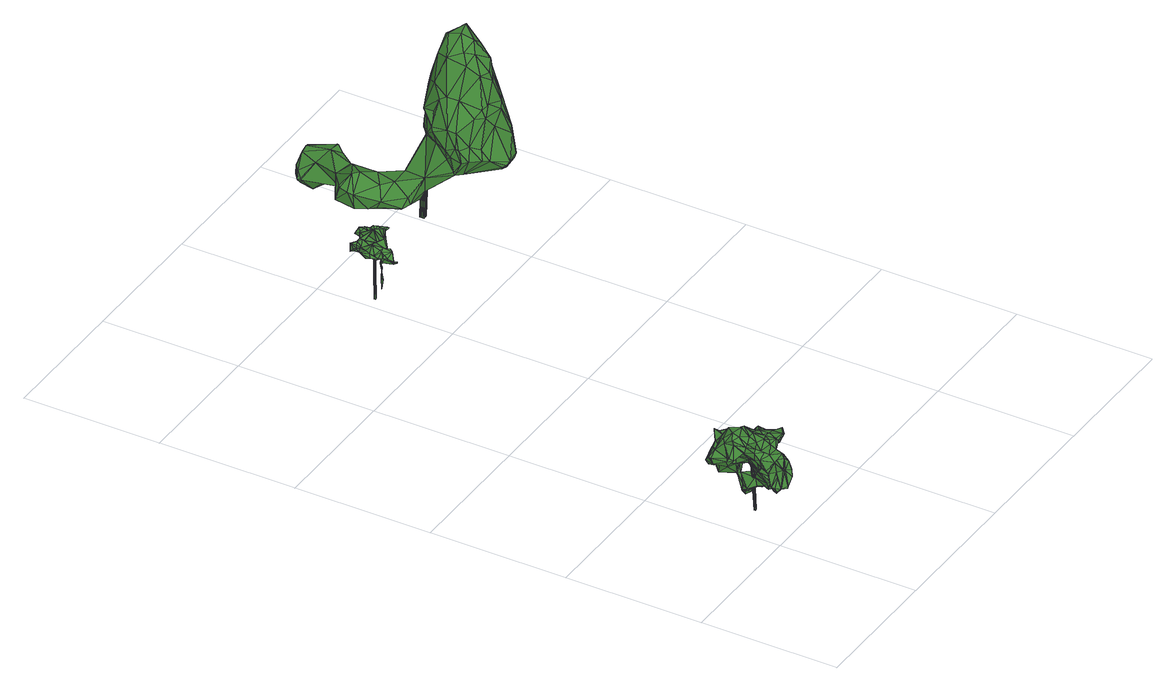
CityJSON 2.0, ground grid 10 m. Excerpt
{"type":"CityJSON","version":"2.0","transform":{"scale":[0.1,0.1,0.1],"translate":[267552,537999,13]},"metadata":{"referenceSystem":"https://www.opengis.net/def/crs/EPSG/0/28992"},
"CityObjects":{
"tree1":{"type":"SolitaryVegetationObject","attributes":{"gtid":690,"crown_width_m":4.78,"crown_median_z":17.6,"crown_r50_m":0.24,"crown_porosity":0.912,"trunk_H_m":4.2,"trunk_DBH_m":0.153,"trunk_radius_m":0.0764,"trunk_base_height_m":13.4,"original_gtid":"692"},"geometry":[{"type":"MultiSurface","lod":"3","boundaries":[[[0,1,2]],[[3,4,5]],[[6,7,8]],[[6,8,9]],[[10,11,12]],[[13,10,14]],[[15,16,17]],[[18,19,20]],[[20,19,21]],[[22,23,24]],[[22,24,25]],[[26,27,28]],[[29,30,31]],[[32,23,13]],[[33,34,35]],[[36,0,37]],[[38,39,40]],[[41,40,39]],[[27,42,43]],[[44,45,46]],[[26,47,38]],[[39,38,47]],[[48,44,46]],[[49,22,50]],[[51,49,50]],[[52,7,53]],[[54,55,45]],[[56,57,58]],[[59,23,22]],[[60,52,61]],[[52,60,8]],[[62,29,31]],[[63,64,65]],[[66,67,68]],[[43,42,69]],[[39,47,70]],[[71,72,73]],[[43,74,71]],[[46,71,74]],[[45,71,46]],[[45,72,71]],[[45,55,72]],[[75,76,77]],[[77,78,75]],[[79,80,81]],[[82,83,84]],[[85,86,18]],[[87,88,89]],[[90,91,92]],[[90,93,91]],[[94,81,80]],[[94,80,48]],[[95,96,97]],[[98,99,100]],[[101,102,103]],[[104,105,106]],[[28,107,70]],[[106,105,108]],[[109,27,26]],[[51,110,111]],[[102,112,113]],[[72,114,73]],[[108,105,104]],[[0,36,1]],[[115,116,117]],[[88,103,3]],[[110,118,119]],[[120,63,65]],[[121,122,123]],[[32,13,14]],[[24,23,32]],[[81,68,61]],[[54,124,125]],[[126,17,127]],[[128,33,35]],[[84,129,116]],[[130,122,121]],[[52,8,7]],[[113,131,102]],[[84,83,129]],[[132,133,15]],[[61,52,79]],[[61,79,81]],[[78,134,135]],[[60,9,8]],[[136,131,113]],[[137,50,22]],[[23,59,138]],[[139,23,138]],[[22,120,137]],[[113,140,136]],[[115,140,113]],[[141,12,11]],[[142,143,144]],[[145,130,146]],[[100,0,98]],[[147,148,149]],[[123,130,145]],[[98,0,150]],[[151,152,153]],[[154,155,1]],[[72,55,111]],[[156,157,5]],[[100,99,145]],[[115,158,116]],[[26,38,159]],[[26,159,109]],[[26,28,70]],[[17,160,161]],[[153,162,159]],[[12,14,10]],[[163,161,160]],[[5,164,156]],[[165,166,167]],[[106,168,104]],[[78,169,33]],[[34,33,169]],[[95,147,149]],[[79,170,80]],[[25,24,120]],[[163,104,168]],[[97,96,133]],[[26,70,47]],[[102,131,3]],[[102,3,103]],[[171,83,82]],[[170,83,171]],[[158,84,116]],[[51,50,118]],[[87,103,88]],[[37,0,172]],[[173,174,161]],[[174,17,161]],[[102,175,112]],[[126,157,86]],[[5,89,88]],[[176,33,128]],[[75,33,176]],[[149,107,28]],[[53,79,52]],[[142,6,9]],[[1,36,154]],[[18,177,19]],[[57,56,178]],[[179,67,66]],[[153,152,106]],[[119,118,180]],[[87,123,181]],[[143,182,156]],[[143,156,164]],[[12,141,183]],[[159,30,109]],[[23,11,13]],[[31,159,162]],[[184,111,110]],[[12,92,14]],[[91,14,92]],[[13,11,10]],[[89,185,87]],[[79,53,170]],[[41,148,186]],[[174,41,186]],[[81,66,68]],[[77,103,87]],[[124,44,82]],[[44,171,82]],[[181,150,165]],[[15,187,16]],[[34,16,187]],[[188,60,177]],[[9,60,188]],[[150,189,35]],[[163,85,62]],[[190,58,191]],[[7,83,53]],[[120,24,63]],[[33,192,193]],[[128,194,56]],[[195,134,78]],[[108,162,153]],[[44,124,45]],[[77,165,78]],[[164,144,143]],[[180,120,119]],[[163,62,104]],[[104,62,108]],[[170,53,83]],[[70,107,39]],[[149,39,107]],[[90,196,93]],[[65,184,120]],[[25,120,22]],[[103,77,101]],[[150,145,99]],[[78,135,169]],[[169,16,34]],[[54,45,124]],[[193,192,133]],[[197,191,82]],[[78,33,75]],[[49,59,22]],[[110,51,118]],[[197,84,158]],[[155,138,59]],[[155,139,138]],[[117,116,198]],[[6,198,7]],[[117,198,6]],[[154,139,155]],[[143,9,188]],[[143,188,182]],[[115,117,140]],[[77,76,101]],[[100,146,0]],[[145,181,123]],[[157,199,86]],[[193,133,139]],[[12,90,92]],[[180,118,50]],[[180,50,137]],[[35,189,2]],[[130,121,146]],[[173,161,168]],[[35,165,150]],[[44,48,170]],[[44,170,171]],[[102,101,76]],[[78,89,195]],[[5,195,89]],[[95,200,96]],[[201,96,200]],[[201,200,95]],[[140,117,6]],[[54,111,55]],[[77,145,181]],[[150,181,145]],[[0,189,150]],[[73,196,71]],[[71,196,43]],[[91,64,202]],[[63,202,64]],[[197,82,84]],[[126,127,203]],[[137,120,180]],[[76,75,190]],[[88,3,5]],[[108,31,162]],[[190,75,176]],[[113,112,115]],[[41,151,40]],[[177,60,19]],[[12,183,90]],[[95,149,28]],[[68,19,61]],[[68,21,19]],[[174,186,15]],[[168,152,173]],[[41,173,152]],[[81,94,66]],[[69,66,94]],[[66,69,204]],[[204,179,66]],[[205,28,196]],[[28,27,196]],[[169,187,17]],[[135,17,187]],[[135,187,169]],[[203,127,134]],[[157,195,5]],[[72,65,114]],[[94,48,74]],[[181,165,77]],[[125,191,58]],[[34,165,35]],[[34,166,165]],[[87,185,165]],[[167,87,165]],[[111,178,51]],[[57,178,111]],[[15,17,174]],[[27,204,42]],[[109,204,27]],[[131,4,3]],[[141,133,183]],[[72,111,184]],[[65,72,184]],[[17,16,169]],[[179,204,109]],[[54,125,58]],[[48,80,170]],[[188,199,182]],[[142,144,6]],[[93,196,73]],[[192,187,15]],[[85,163,160]],[[85,160,86]],[[86,160,126]],[[123,122,130]],[[164,4,144]],[[136,144,4]],[[106,152,168]],[[183,205,196]],[[183,196,90]],[[27,43,196]],[[206,20,68]],[[206,68,29]],[[150,99,98]],[[20,62,85]],[[20,206,62]],[[62,206,29]],[[155,2,1]],[[167,123,87]],[[203,195,157]],[[203,157,126]],[[49,56,194]],[[59,49,194]],[[35,194,128]],[[34,154,166]],[[36,37,154]],[[167,121,123]],[[147,132,186]],[[194,2,59]],[[59,2,155]],[[77,87,181]],[[145,146,100]],[[46,74,48]],[[147,186,148]],[[41,149,148]],[[39,149,41]],[[95,183,201]],[[31,30,159]],[[141,139,133]],[[201,133,96]],[[95,205,183]],[[28,205,95]],[[30,67,179]],[[146,121,172]],[[121,167,172]],[[37,172,167]],[[62,31,108]],[[197,190,191]],[[93,64,91]],[[125,124,191]],[[82,191,124]],[[40,151,38]],[[183,133,201]],[[146,172,0]],[[0,2,189]],[[73,64,93]],[[35,2,194]],[[142,9,143]],[[140,6,144]],[[140,144,136]],[[7,129,83]],[[184,207,120]],[[64,114,65]],[[197,112,175]],[[58,57,54]],[[111,54,57]],[[129,7,198]],[[129,198,116]],[[29,68,67]],[[208,147,95]],[[208,132,147]],[[208,95,132]],[[18,20,85]],[[37,166,154]],[[159,38,151]],[[159,151,153]],[[139,209,23]],[[11,23,209]],[[37,167,166]],[[141,209,139]],[[11,209,141]],[[108,153,106]],[[94,74,69]],[[69,74,43]],[[61,19,60]],[[64,73,114]],[[49,178,56]],[[51,178,49]],[[41,174,173]],[[186,132,15]],[[126,160,17]],[[207,184,110]],[[42,204,69]],[[132,95,97]],[[195,203,134]],[[192,15,133]],[[168,161,163]],[[193,139,34]],[[86,177,18]],[[131,136,4]],[[5,4,164]],[[190,210,76]],[[197,210,190]],[[192,33,187]],[[135,134,127]],[[34,139,154]],[[135,127,17]],[[182,199,156]],[[157,156,199]],[[68,20,21]],[[14,202,32]],[[91,202,14]],[[78,185,89]],[[165,185,78]],[[151,41,152]],[[56,211,128]],[[58,211,56]],[[132,97,133]],[[32,202,24]],[[63,24,202]],[[86,199,177]],[[188,177,199]],[[158,115,112]],[[187,33,34]],[[190,211,58]],[[179,109,30]],[[197,175,210]],[[76,210,175]],[[76,175,102]],[[193,34,33]],[[158,112,197]],[[176,128,211]],[[176,211,190]],[[29,67,30]],[[207,212,120]],[[120,212,119]],[[110,119,212]],[[207,110,212]],[[213,214,215]],[[215,214,216]],[[215,216,217]],[[214,213,218]],[[214,218,216]],[[216,218,217]],[[217,218,219]],[[218,213,220]],[[218,220,219]],[[219,220,221]],[[219,221,217]],[[221,220,222]],[[221,222,217]],[[220,213,222]],[[222,213,223]],[[222,223,217]],[[223,213,215]],[[223,215,217]]]}]},
"tree2":{"type":"SolitaryVegetationObject","attributes":{"gtid":694,"crown_width_m":3.53,"crown_median_z":17.19,"crown_r50_m":0.181,"crown_porosity":0.914,"trunk_H_m":4.01,"trunk_DBH_m":0.106,"trunk_radius_m":0.053,"trunk_base_height_m":13.18,"original_gtid":"696"},"geometry":[{"type":"MultiSurface","lod":"3","boundaries":[[[224,225,226]],[[227,228,229]],[[230,231,232]],[[233,234,235]],[[236,237,238]],[[239,240,241]],[[242,235,243]],[[242,243,244]],[[245,246,247]],[[248,249,250]],[[251,252,253]],[[233,235,254]],[[255,233,254]],[[234,256,252]],[[226,257,258]],[[259,251,260]],[[261,262,263]],[[264,265,266]],[[267,268,269]],[[264,270,271]],[[272,273,274]],[[275,276,270]],[[277,278,279]],[[280,281,282]],[[259,283,251]],[[283,284,251]],[[284,234,252]],[[251,284,252]],[[285,286,287]],[[288,289,290]],[[255,289,291]],[[253,292,293]],[[233,291,256]],[[294,279,278]],[[295,296,238]],[[297,237,236]],[[241,236,296]],[[233,255,291]],[[234,233,256]],[[298,299,290]],[[249,300,248]],[[264,271,265]],[[238,296,236]],[[299,232,231]],[[301,302,303]],[[280,303,302]],[[247,304,305]],[[306,288,299]],[[241,240,281]],[[304,287,305]],[[244,284,307]],[[295,239,296]],[[277,268,278]],[[241,296,239]],[[239,295,225]],[[293,306,308]],[[309,310,263]],[[288,311,312]],[[313,287,273]],[[231,314,315]],[[316,317,279]],[[318,259,260]],[[271,277,317]],[[316,319,317]],[[271,317,319]],[[275,314,231]],[[279,317,277]],[[316,297,320]],[[224,239,225]],[[271,319,265]],[[316,265,319]],[[258,238,321]],[[245,322,323]],[[232,299,298]],[[244,307,324]],[[325,244,324]],[[287,307,318]],[[326,318,307]],[[290,327,298]],[[287,313,328]],[[308,306,299]],[[329,230,330]],[[280,282,303]],[[323,322,267]],[[249,261,250]],[[262,309,263]],[[231,263,309]],[[270,314,275]],[[331,276,332]],[[333,334,245]],[[235,242,289]],[[270,264,314]],[[260,229,318]],[[228,318,229]],[[281,265,316]],[[335,336,308]],[[292,311,293]],[[337,308,336]],[[271,270,338]],[[259,326,283]],[[259,318,326]],[[258,257,339]],[[320,297,236]],[[241,320,236]],[[269,323,267]],[[261,263,310]],[[340,286,285]],[[323,246,341]],[[342,324,272]],[[303,228,227]],[[262,310,309]],[[279,297,316]],[[320,241,281]],[[320,281,316]],[[227,301,303]],[[303,343,224]],[[279,294,297]],[[272,313,273]],[[235,289,254]],[[306,311,288]],[[306,293,311]],[[299,288,290]],[[250,262,261]],[[262,261,310]],[[298,327,325]],[[324,298,325]],[[239,224,343]],[[278,319,294]],[[284,244,243]],[[247,305,344]],[[229,260,345]],[[229,345,253]],[[271,268,277]],[[346,228,303]],[[275,230,329]],[[329,246,323]],[[230,275,231]],[[263,231,275]],[[332,347,331]],[[344,348,258]],[[309,263,275]],[[275,231,309]],[[287,349,346]],[[318,349,287]],[[247,274,304]],[[267,322,268]],[[278,268,322]],[[269,268,350]],[[351,269,350]],[[352,347,332]],[[353,246,329]],[[329,276,275]],[[271,350,268]],[[351,350,338]],[[271,338,350]],[[338,270,276]],[[282,240,239]],[[313,272,328]],[[333,344,258]],[[324,307,287]],[[324,287,328]],[[282,239,343]],[[282,343,303]],[[323,341,245]],[[346,226,348]],[[226,258,348]],[[288,312,289]],[[322,245,334]],[[226,346,303]],[[226,303,224]],[[327,290,242]],[[274,247,246]],[[287,286,340]],[[245,247,333]],[[327,242,244]],[[258,321,333]],[[304,274,287]],[[246,342,274]],[[274,342,272]],[[318,346,349]],[[322,319,278]],[[334,319,322]],[[330,353,329]],[[254,289,255]],[[314,354,315]],[[326,307,283]],[[284,283,307]],[[314,302,354]],[[340,285,305]],[[301,335,354]],[[302,301,354]],[[351,276,331]],[[338,276,351]],[[294,321,297]],[[297,321,237]],[[237,321,238]],[[355,273,287]],[[274,273,355]],[[352,332,276]],[[227,336,301]],[[346,318,228]],[[294,319,333]],[[256,356,252]],[[282,281,240]],[[323,347,352]],[[269,347,323]],[[333,321,294]],[[325,327,244]],[[245,341,246]],[[315,299,231]],[[311,252,356]],[[301,336,335]],[[291,289,312]],[[312,311,356]],[[312,356,291]],[[281,280,265]],[[242,290,289]],[[253,311,292]],[[252,311,253]],[[295,238,339]],[[330,357,353]],[[246,353,357]],[[285,344,305]],[[298,324,342]],[[285,348,344]],[[346,285,287]],[[348,285,346]],[[333,319,334]],[[229,253,337]],[[308,337,293]],[[253,293,337]],[[352,338,323]],[[329,323,338]],[[329,338,352]],[[308,299,335]],[[315,335,299]],[[342,246,357]],[[337,336,229]],[[229,336,227]],[[330,230,357]],[[230,232,357]],[[342,357,298]],[[232,298,357]],[[258,339,238]],[[331,347,351]],[[269,351,347]],[[324,328,272]],[[256,291,356]],[[251,253,345]],[[251,345,260]],[[287,340,305]],[[302,266,280]],[[280,266,265]],[[352,276,329]],[[247,344,333]],[[274,355,287]],[[335,315,354]],[[302,314,266]],[[314,264,266]],[[225,257,226]],[[339,257,225]],[[284,243,234]],[[235,234,243]],[[295,339,225]],[[358,359,360]],[[359,361,362]],[[359,362,360]],[[362,361,363]],[[362,363,360]],[[360,363,364]],[[363,361,364]],[[364,361,365]],[[364,365,360]],[[361,359,365]],[[365,359,358]],[[365,358,360]]]}]},
"tree3":{"type":"SolitaryVegetationObject","attributes":{"gtid":683,"crown_width_m":10.17,"crown_median_z":18.05,"crown_r50_m":0.289,"crown_porosity":0.889,"trunk_H_m":4.86,"trunk_DBH_m":0.388,"trunk_radius_m":0.194,"trunk_base_height_m":13.19,"original_gtid":"685"},"geometry":[{"type":"Solid","lod":"3","boundaries":[[[[366,367,368]],[[369,370,371]],[[372,373,374]],[[375,376,377]],[[370,378,379]],[[380,381,382]],[[383,384,385]],[[386,387,388]],[[389,376,390]],[[377,376,389]],[[391,392,393]],[[394,395,396]],[[397,398,399]],[[374,399,398]],[[400,401,402]],[[371,380,382]],[[373,403,374]],[[404,405,406]],[[407,408,409]],[[409,408,410]],[[411,412,413]],[[414,415,416]],[[412,417,418]],[[419,420,421]],[[422,423,424]],[[425,422,424]],[[394,426,395]],[[427,426,394]],[[428,429,413]],[[430,431,372]],[[411,432,412]],[[413,412,428]],[[433,434,435]],[[385,386,431]],[[436,437,438]],[[436,438,439]],[[397,440,441]],[[397,441,398]],[[387,384,442]],[[412,418,428]],[[443,430,444]],[[445,381,446]],[[383,430,447]],[[448,449,408]],[[439,438,450]],[[451,452,453]],[[454,418,433]],[[455,401,422]],[[434,418,417]],[[456,457,458]],[[433,459,454]],[[402,401,455]],[[460,461,462]],[[463,464,465]],[[398,441,466]],[[440,467,441]],[[424,462,425]],[[468,397,399]],[[469,383,447]],[[470,471,472]],[[473,450,474]],[[475,426,427]],[[476,426,475]],[[431,430,383]],[[431,383,385]],[[477,427,394]],[[457,456,477]],[[478,469,447]],[[373,386,388]],[[449,479,480]],[[481,479,449]],[[407,432,411]],[[482,483,484]],[[419,390,376]],[[485,406,405]],[[486,487,439]],[[488,489,469]],[[409,410,435]],[[490,491,492]],[[465,491,490]],[[477,456,427]],[[475,427,456]],[[395,416,415]],[[489,420,493]],[[494,443,444]],[[400,413,429]],[[495,491,496]],[[495,496,497]],[[465,490,498]],[[471,462,424]],[[499,488,500]],[[499,500,489]],[[501,476,456]],[[502,420,500]],[[404,503,442]],[[448,407,411]],[[372,431,386]],[[372,386,373]],[[407,448,408]],[[412,432,417]],[[468,403,388]],[[388,403,373]],[[387,385,384]],[[504,484,414]],[[414,505,506]],[[507,508,509]],[[400,402,413]],[[411,402,485]],[[413,402,411]],[[510,496,511]],[[385,387,386]],[[425,512,422]],[[467,512,425]],[[493,384,383]],[[383,469,493]],[[396,445,394]],[[448,411,405]],[[478,513,469]],[[489,500,420]],[[453,473,514]],[[485,405,411]],[[515,516,488]],[[395,415,396]],[[449,480,517]],[[518,390,421]],[[471,519,462]],[[407,409,432]],[[488,469,513]],[[425,461,467]],[[520,504,521]],[[484,522,482]],[[456,476,475]],[[510,497,496]],[[441,467,461]],[[441,461,466]],[[523,524,525]],[[526,495,502]],[[527,506,524]],[[398,494,374]],[[528,527,529]],[[517,376,449]],[[375,449,376]],[[400,422,401]],[[368,367,464]],[[424,423,471]],[[502,497,420]],[[403,399,374]],[[381,445,396]],[[402,530,485]],[[406,485,530]],[[402,468,530]],[[402,397,468]],[[447,430,443]],[[531,446,371]],[[468,399,403]],[[446,531,445]],[[510,511,518]],[[404,388,503]],[[532,500,488]],[[396,415,381]],[[384,533,442]],[[370,379,534]],[[402,455,440]],[[397,402,440]],[[443,478,447]],[[398,478,443]],[[398,466,478]],[[462,461,425]],[[478,466,513]],[[416,395,535]],[[398,443,494]],[[458,457,536]],[[378,458,536]],[[477,537,534]],[[446,380,371]],[[523,538,366]],[[527,524,539]],[[453,514,540]],[[521,527,539]],[[529,527,521]],[[446,381,380]],[[437,370,369]],[[437,378,370]],[[520,541,542]],[[543,482,492]],[[543,483,482]],[[544,541,523]],[[539,541,520]],[[435,434,409]],[[433,418,434]],[[429,428,545]],[[469,489,493]],[[465,464,367]],[[463,368,464]],[[523,368,544]],[[366,368,523]],[[539,520,521]],[[538,523,487]],[[377,459,410]],[[482,546,492]],[[498,542,547]],[[498,547,463]],[[416,535,548]],[[454,545,418]],[[388,530,468]],[[490,542,498]],[[538,487,486]],[[463,465,498]],[[544,368,463]],[[486,439,549]],[[541,539,524]],[[541,524,523]],[[434,417,409]],[[432,409,417]],[[387,503,388]],[[394,537,477]],[[536,457,379]],[[502,500,526]],[[430,372,444]],[[494,444,374]],[[374,444,372]],[[537,394,531]],[[369,371,382]],[[370,534,371]],[[378,536,379]],[[394,445,531]],[[534,379,477]],[[477,379,457]],[[422,512,455]],[[442,533,480]],[[458,550,501]],[[534,537,371]],[[531,371,537]],[[369,551,437]],[[442,503,387]],[[518,511,552]],[[415,553,381]],[[415,554,553]],[[415,555,554]],[[408,375,410]],[[521,504,529]],[[529,504,528]],[[426,535,395]],[[482,522,546]],[[449,375,408]],[[367,391,465]],[[549,439,450]],[[466,515,513]],[[553,551,381]],[[553,554,551]],[[522,520,546]],[[459,377,389]],[[556,516,557]],[[451,366,452]],[[437,550,378]],[[466,461,515]],[[367,366,451]],[[513,515,488]],[[471,470,519]],[[555,414,484]],[[415,414,555]],[[522,504,520]],[[366,538,452]],[[492,542,490]],[[453,452,538]],[[519,460,462]],[[416,505,414]],[[558,516,556]],[[519,470,460]],[[460,470,557]],[[451,559,367]],[[455,512,440]],[[504,522,484]],[[400,423,422]],[[429,423,400]],[[526,500,532]],[[439,560,436]],[[561,506,505]],[[528,504,414]],[[524,506,525]],[[484,474,555]],[[458,501,456]],[[389,552,459]],[[518,552,389]],[[517,533,419]],[[509,562,507]],[[405,404,481]],[[405,481,448]],[[414,527,528]],[[414,506,527]],[[560,439,487]],[[470,472,557]],[[557,472,507]],[[437,436,550]],[[532,558,556]],[[532,556,526]],[[540,543,393]],[[561,550,436]],[[435,410,563]],[[453,538,486]],[[492,491,543]],[[381,551,382]],[[450,473,549]],[[421,420,497]],[[523,525,560]],[[523,560,487]],[[473,474,564]],[[562,556,557]],[[525,561,436]],[[493,533,384]],[[419,533,420]],[[493,420,533]],[[382,551,369]],[[476,501,548]],[[554,437,551]],[[378,550,458]],[[550,505,501]],[[561,505,550]],[[440,512,467]],[[388,406,530]],[[418,545,428]],[[518,421,510]],[[410,375,377]],[[555,474,450]],[[497,510,421]],[[497,502,495]],[[540,393,453]],[[404,406,388]],[[558,488,516]],[[501,505,416]],[[501,416,548]],[[542,546,520]],[[492,546,542]],[[480,533,517]],[[491,465,391]],[[367,559,391]],[[483,514,473]],[[525,506,561]],[[393,552,391]],[[491,391,552]],[[511,496,491]],[[511,491,552]],[[393,392,453]],[[486,549,473]],[[486,473,453]],[[393,565,552]],[[565,459,552]],[[391,559,392]],[[392,559,453]],[[451,453,559]],[[562,393,543]],[[543,491,562]],[[495,562,491]],[[495,526,562]],[[509,393,562]],[[429,545,423]],[[419,376,517]],[[540,483,543]],[[540,514,483]],[[484,564,474]],[[544,463,547]],[[557,507,562]],[[423,566,508]],[[565,508,566]],[[423,545,566]],[[541,547,542]],[[483,564,484]],[[564,483,473]],[[423,508,471]],[[507,472,508]],[[481,404,479]],[[404,442,479]],[[421,390,419]],[[460,567,461]],[[518,389,390]],[[562,526,556]],[[532,488,558]],[[509,508,565]],[[393,509,565]],[[499,489,488]],[[459,565,568]],[[459,568,454]],[[525,436,560]],[[480,479,442]],[[565,566,545]],[[471,508,472]],[[544,547,541]],[[554,438,437]],[[555,450,438]],[[555,438,554]],[[481,449,448]],[[545,454,568]],[[545,568,565]],[[435,563,433]],[[410,459,563]],[[433,563,459]],[[476,535,426]],[[548,535,476]],[[461,567,515]],[[557,567,460]],[[515,567,516]],[[516,567,557]],[[569,570,571]],[[569,571,572]],[[572,571,573]],[[572,573,574]],[[571,570,575]],[[571,575,573]],[[573,575,576]],[[573,576,574]],[[575,570,577]],[[575,577,576]],[[576,577,578]],[[576,578,574]],[[578,577,579]],[[578,579,574]],[[577,570,580]],[[577,580,579]],[[579,580,581]],[[579,581,574]],[[580,570,582]],[[580,582,581]],[[581,582,583]],[[581,583,574]],[[582,570,584]],[[582,584,583]],[[583,584,585]],[[583,585,574]],[[584,570,586]],[[584,586,585]],[[585,586,587]],[[585,587,574]],[[586,570,588]],[[586,588,587]],[[588,570,589]],[[588,589,587]],[[587,589,590]],[[587,590,574]],[[590,589,591]],[[590,591,574]],[[589,570,592]],[[589,592,591]],[[591,592,593]],[[591,593,574]],[[593,592,594]],[[593,594,574]],[[592,570,595]],[[592,595,594]],[[594,595,596]],[[594,596,574]],[[595,570,597]],[[595,597,596]],[[597,570,569]],[[597,569,596]],[[596,569,572]],[[596,572,574]]]]}]}
},
"vertices":[
[23,30,24],[24,27,24],[23,25,26],[12,55,40],[15,59,49],[21,51,43],[9,53,53],[10,47,59],[12,49,61],[14,52,59],[32,12,40],[31,15,39],[31,14,45],[32,14,38],[30,9,40],[33,32,43],[31,36,39],[33,36,46],[30,50,56],[28,51,58],[31,48,55],[27,48,56],[18,11,33],[23,14,32],[19,5,35],[18,5,34],[41,22,57],[33,22,58],[34,21,56],[34,37,58],[34,35,59],[39,38,56],[26,6,38],[24,35,40],[27,33,33],[22,31,31],[25,29,25],[25,31,25],[49,27,55],[46,25,51],[48,29,53],[43,30,46],[28,24,59],[25,22,58],[10,25,59],[10,21,55],[14,20,59],[41,21,57],[12,25,61],[19,18,34],[12,12,34],[12,14,36],[14,43,66],[10,41,63],[11,20,49],[10,16,48],[16,25,41],[17,22,46],[16,25,42],[20,20,27],[21,50,64],[25,43,64],[40,42,54],[19,8,46],[26,12,50],[18,8,47],[27,36,61],[28,37,61],[27,42,64],[26,27,60],[40,21,56],[16,17,57],[14,12,54],[25,13,54],[17,24,57],[19,42,40],[18,43,40],[21,44,31],[23,43,38],[15,39,64],[15,33,60],[21,35,62],[10,33,56],[10,40,60],[5,37,52],[32,49,55],[31,54,51],[24,46,28],[21,51,35],[27,47,34],[31,14,46],[30,11,46],[31,13,46],[26,13,53],[21,30,59],[28,25,53],[18,25,48],[24,31,48],[15,34,24],[14,35,25],[18,36,21],[17,49,36],[10,50,42],[17,55,30],[42,42,54],[43,41,54],[44,40,53],[39,22,54],[43,41,55],[35,28,59],[11,13,36],[11,15,46],[8,49,46],[6,52,43],[21,15,51],[3,51,46],[3,41,51],[4,53,49],[11,11,34],[11,9,34],[15,8,34],[27,37,15],[24,40,16],[24,40,19],[10,25,54],[15,26,49],[29,47,52],[25,43,49],[20,29,36],[4,40,53],[22,38,16],[9,58,40],[31,32,45],[27,23,41],[21,44,44],[23,36,45],[7,59,44],[14,11,34],[20,20,31],[25,24,34],[4,55,49],[29,18,41],[16,54,50],[20,59,51],[15,58,49],[19,39,20],[20,37,20],[37,26,51],[40,29,49],[39,23,51],[17,34,24],[47,29,54],[42,35,54],[42,35,55],[26,28,31],[24,25,26],[21,60,50],[26,54,49],[5,42,46],[42,30,56],[31,47,54],[38,39,53],[41,37,55],[40,42,53],[17,60,48],[24,43,30],[26,35,26],[28,36,23],[43,40,53],[31,37,39],[13,33,59],[11,33,56],[27,35,24],[40,36,54],[36,32,46],[12,50,43],[20,35,43],[27,52,59],[21,18,36],[31,31,59],[11,9,33],[23,41,22],[25,63,56],[28,18,45],[16,12,45],[30,45,34],[36,31,46],[30,35,40],[23,56,55],[22,30,25],[18,34,46],[16,33,49],[24,32,44],[24,25,34],[20,21,31],[21,50,43],[26,18,55],[13,42,50],[8,44,50],[26,60,55],[22,21,52],[25,19,46],[24,10,43],[24,47,51],[31,29,59],[26,19,55],[33,39,55],[18,11,43],[33,30,53],[22,18,36],[18,43,48],[19,28,39],[13,11,35],[25,32,4],[25,33,4],[23,34,46],[22,35,46],[22,34,46],[24,33,4],[21,34,46],[24,32,4],[21,33,46],[22,33,46],[23,33,46],
[101,374,45],[99,375,47],[105,373,46],[110,374,40],[111,374,41],[115,376,42],[116,356,37],[115,361,32],[117,359,37],[133,372,40],[130,376,42],[131,373,42],[94,367,48],[94,365,48],[96,367,48],[96,373,43],[96,369,46],[93,368,47],[128,368,40],[127,373,41],[122,370,44],[105,354,47],[109,353,43],[109,362,46],[110,357,18],[111,359,19],[112,359,22],[122,380,43],[128,376,39],[122,377,37],[134,368,41],[135,367,40],[130,375,40],[102,372,45],[101,368,45],[119,380,46],[115,381,43],[112,359,24],[114,360,25],[112,360,27],[106,360,40],[101,359,43],[106,362,41],[103,352,43],[101,352,42],[103,350,41],[108,354,37],[101,353,42],[117,360,53],[116,360,53],[113,358,48],[109,357,32],[110,349,33],[94,352,45],[95,352,45],[92,356,46],[103,368,43],[97,364,44],[100,372,43],[121,377,46],[123,374,45],[109,370,45],[116,371,44],[115,367,51],[126,367,38],[131,368,39],[125,366,39],[133,370,38],[122,375,36],[122,375,35],[95,358,47],[96,371,46],[94,369,47],[93,364,47],[121,362,40],[122,364,37],[110,358,11],[110,369,39],[109,366,39],[106,373,42],[112,360,44],[111,362,44],[120,372,35],[118,371,45],[118,371,35],[113,361,28],[113,360,25],[124,374,36],[127,371,39],[116,362,53],[112,362,37],[118,364,39],[93,360,44],[95,354,45],[115,377,45],[97,356,45],[94,364,47],[98,363,46],[103,354,45],[108,349,44],[118,364,49],[118,368,43],[119,376,46],[123,365,41],[118,364,51],[110,353,37],[113,355,38],[107,345,37],[107,345,38],[103,361,48],[103,355,46],[117,370,36],[113,373,40],[115,372,42],[107,351,38],[99,370,45],[115,364,42],[109,351,45],[115,358,47],[101,374,44],[107,366,44],[118,379,42],[108,373,46],[106,347,38],[108,371,46],[115,374,43],[103,350,40],[106,347,37],[106,348,38],[110,355,40],[111,368,38],[117,364,51],[128,375,39],[112,358,41],[112,365,42],[110,363,2],[111,365,42],[110,362,2],[109,363,2],[109,362,2],[111,364,42],[112,364,42],
[186,389,23],[188,375,28],[175,383,28],[206,446,20],[199,453,12],[206,453,20],[229,365,143],[233,357,129],[238,366,130],[205,340,68],[200,346,71],[203,338,61],[191,451,10],[197,455,11],[207,449,23],[201,444,39],[207,448,22],[206,366,130],[210,354,125],[212,357,133],[222,355,138],[218,352,130],[231,348,121],[198,345,61],[194,350,70],[192,374,32],[197,381,33],[199,376,40],[189,465,25],[186,461,36],[191,461,38],[242,367,105],[236,380,114],[239,362,120],[248,362,71],[249,363,73],[243,352,90],[238,359,122],[225,343,109],[231,340,91],[234,349,109],[234,334,66],[219,338,79],[221,328,54],[208,335,59],[240,338,67],[240,336,47],[242,343,63],[172,428,39],[191,443,41],[181,448,35],[233,332,48],[232,337,40],[194,352,83],[193,358,84],[193,352,72],[248,377,64],[242,370,56],[244,382,53],[238,388,73],[180,462,29],[187,465,24],[241,341,48],[245,355,62],[218,372,140],[219,363,142],[236,332,50],[220,333,47],[221,329,51],[218,329,52],[181,426,28],[196,438,18],[188,423,32],[185,413,28],[248,375,86],[242,382,94],[216,347,116],[226,378,133],[230,369,139],[195,462,36],[201,456,28],[211,375,128],[227,338,88],[211,340,89],[188,416,32],[191,383,26],[191,386,26],[197,388,31],[221,343,43],[249,372,79],[181,459,16],[190,457,10],[186,453,10],[202,351,47],[226,393,68],[232,390,79],[233,392,65],[167,377,32],[175,377,30],[171,372,35],[224,388,100],[243,383,87],[238,353,112],[203,373,110],[219,390,62],[234,385,49],[218,390,61],[191,402,31],[187,412,34],[178,461,24],[171,456,25],[189,461,14],[223,383,116],[215,341,96],[210,342,95],[216,341,97],[177,400,47],[178,399,45],[178,419,46],[238,344,90],[187,403,24],[182,405,22],[201,380,89],[198,367,102],[169,373,41],[190,373,44],[173,385,47],[199,362,105],[233,374,129],[196,368,69],[196,360,59],[192,359,69],[165,375,34],[200,372,90],[194,370,82],[172,454,25],[192,368,80],[223,344,116],[161,410,52],[173,426,29],[161,421,28],[215,387,61],[225,372,52],[213,374,58],[193,356,64],[196,355,51],[244,381,76],[215,383,102],[194,394,34],[219,387,96],[216,385,87],[205,345,90],[195,349,60],[232,392,63],[153,404,42],[152,408,43],[165,406,52],[175,400,23],[162,410,27],[174,413,25],[200,377,71],[154,418,33],[154,415,45],[153,414,44],[237,351,111],[201,461,23],[201,378,86],[203,355,102],[198,455,12],[176,458,29],[189,453,9],[201,461,21],[185,397,22],[154,404,31],[194,392,36],[158,396,31],[160,388,38],[191,388,44],[168,386,29],[238,352,51],[166,392,46],[161,391,32],[172,454,26],[189,404,29],[185,440,23],[203,442,22],[197,355,48],[201,443,39],[198,438,36],[189,427,37],[204,379,83],[217,389,68],[202,380,87],[192,380,28],[179,410,24],[174,425,27],[204,380,67],[216,331,51],[186,410,34],[219,367,37],[231,365,55],[223,385,81],[217,354,45],[207,382,2],[205,382,2],[206,383,2],[208,382,50],[208,383,50],[206,382,51],[206,384,2],[207,384,50],[205,384,2],[207,384,51],[206,384,51],[204,384,2],[205,384,51],[203,384,2],[205,383,51],[203,383,2],[205,382,51],[203,382,2],[205,381,51],[203,381,2],[204,381,2],[205,380,51],[206,380,51],[205,381,2],[206,380,50],[207,380,50],[206,381,2],[208,381,50],[206,382,2]
]}
